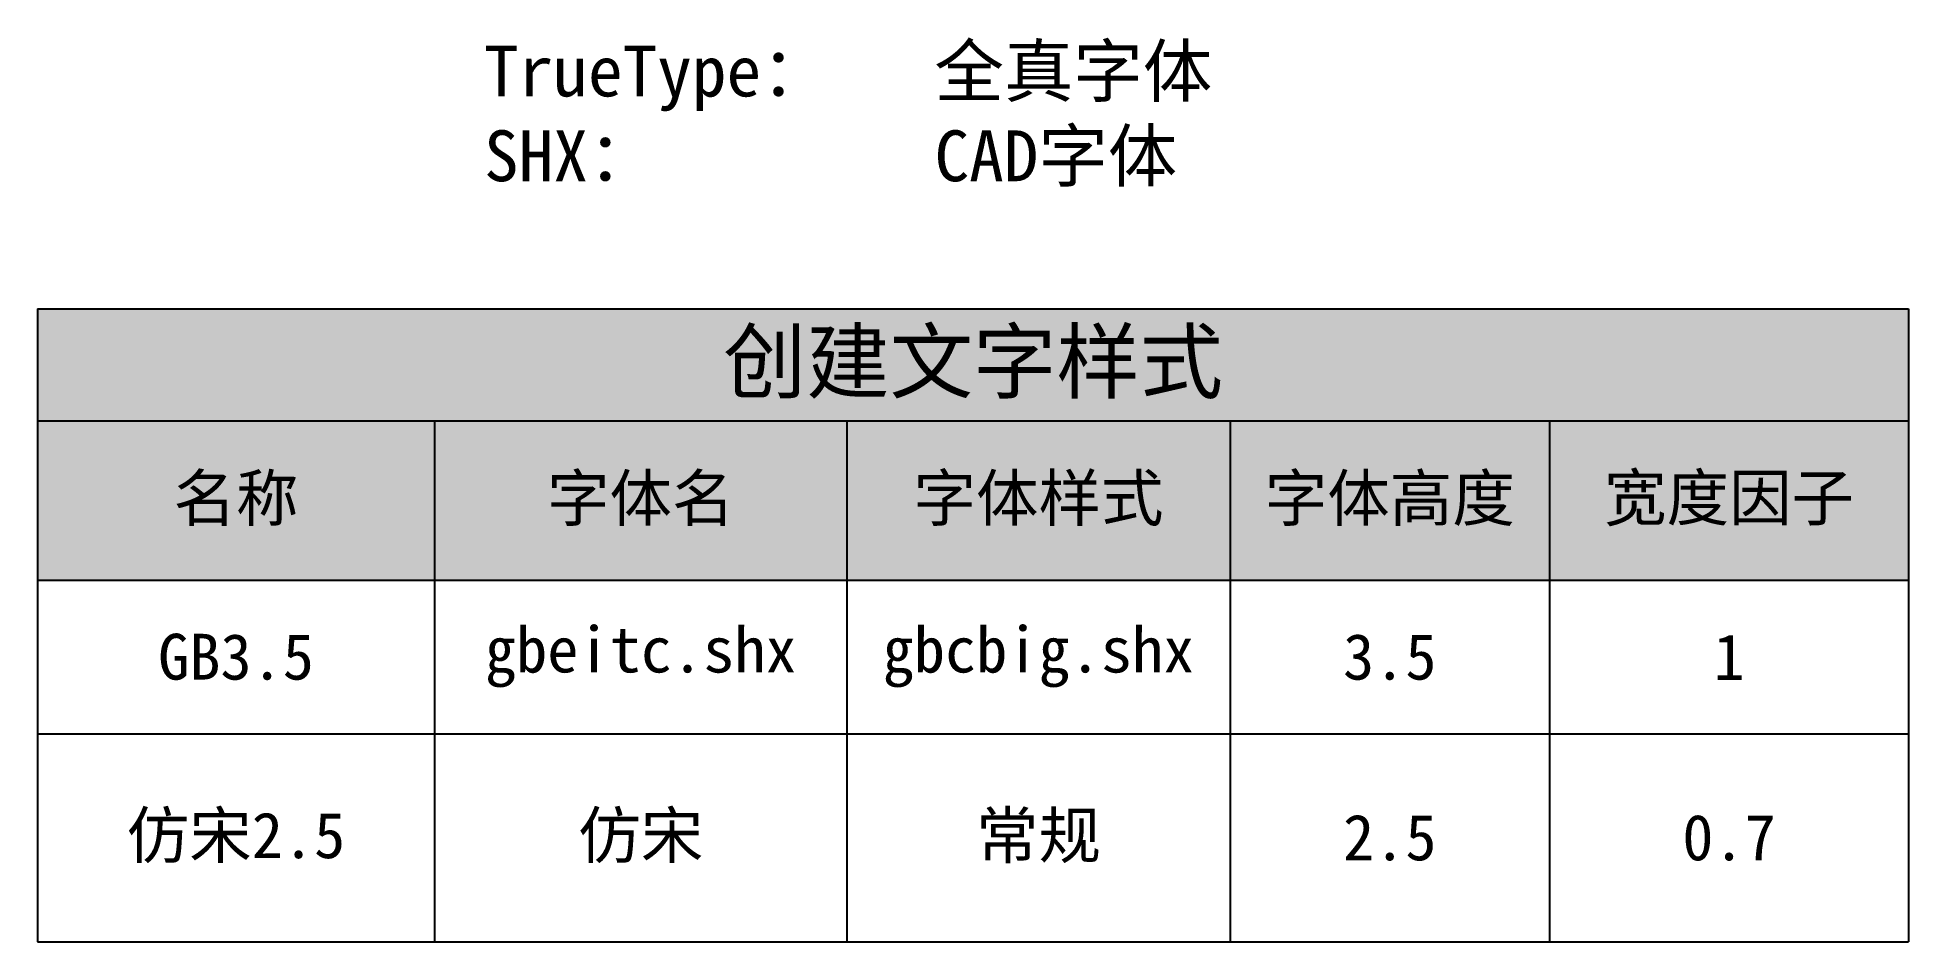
# Model space of a CAD drawing. Header units: millimetres. Extents: x 269 to 453, y 140 to 228.
import ezdxf

# ---------------------------------------------------------------- set-up
doc = ezdxf.new("R2010")
doc.units = ezdxf.units.MM

# ---------------------------------------------------------------- blocks, each defined once
blk = doc.blocks.new('*T1')
at = {"color": 0, "linetype": 'ByBlock', "lineweight": -2, "transparency": 16777216}
for p, q in [((0, 0), (183.76, 0)), ((0, 0), (0, -62.18)), ((183.76, 0), (183.76, -62.18)), ((0, -11), (183.76, -11)), ((39, -11), (39, -62.18)), ((79.5, -11), (79.5, -62.18)), ((117.12, -11), (117.12, -62.18)), ((148.5, -11), (148.5, -62.18)), ((0, -26.66), (183.76, -26.66)), ((0, -41.76), (183.76, -41.76)), ((0, -62.18), (183.76, -62.18))]:
    blk.add_line(p, q, dxfattribs=at)
at = {"color": 152, "true_color": 0x2776bb, "transparency": 16777216}
blk.add_solid([(0, 0), (0, -11), (183.76, 0), (183.76, -11)], dxfattribs=at)
at = {"color": 67, "true_color": 0x727430, "transparency": 16777216}
for points in [[(0, -11), (0, -26.66), (39, -11), (39, -26.66)], [(39, -11), (39, -26.66), (79.5, -11), (79.5, -26.66)], [(79.5, -11), (79.5, -26.66), (117.12, -11), (117.12, -26.66)], [(117.12, -11), (117.12, -26.66), (148.5, -11), (148.5, -26.66)], [(148.5, -11), (148.5, -26.66), (183.76, -11), (183.76, -26.66)]]:
    blk.add_solid(points, dxfattribs=at)
at = {"color": 0, "transparency": 16777216, "attachment_point": 5}
for s, insert, char_height, width in [('{\\fSimSun|b1|i0|c134|p2;创建文字样式}', (91.88, -5.5), 6, 180.7624), ('{\\fSimSun|b1|i0|c134|p2;\\C7;名称}', (19.5, -18.83), 4.5, 35.9967), ('{\\fSimSun|b1|i0|c134|p2;字体名}', (59.25, -18.83), 4.5, 37.504), ('{\\fSimSun|b1|i0|c134|p2;字体样式}', (98.31, -18.83), 4.5, 34.6234), ('{\\fSimSun|b1|i0|c134|p2;字体高度}', (132.81, -18.83), 4.5, 28.379), ('{\\fSimSun|b1|i0|c134|p2;宽度因子}', (166.13, -18.83), 4.5, 32.2593), ('{\\fFangSong|b0|i0|c134|p49;\\C3;gbeitc.shx}', (59.25, -34.21), 4.5, 37.504), ('{\\fFangSong|b0|i0|c134|p49;gbcbig.shx}', (98.31, -34.21), 4.5, 34.6234), ('{\\fFangSong|b0|i0|c134|p49;GB3.5}', (19.5, -34.21), 4.5, 35.9967), ('{\\fFangSong|b0|i0|c134|p49;3.5       }', (132.81, -34.21), 4.5, 28.379), ('{\\fFangSong|b0|i0|c134|p49;1', (166.13, -34.21), 4.5, 32.2593), ('{\\fFangSong|b0|i0|c134|p49;仿宋2.5}', (19.5, -51.97), 4.5, 35.9967), ('{\\fSimSun|b0|i0|c134|p2;\\C3;仿宋}', (59.25, -51.97), 4.5, 37.504), ('{\\fSimSun|b0|i0|c134|p2;常规}', (98.31, -51.97), 4.5, 34.6234), ('{\\fFangSong|b0|i0|c134|p49;2.5}', (132.81, -51.97), 4.5, 28.379), ('{\\fFangSong|b0|i0|c134|p49;0.7}', (166.13, -51.97), 4.5, 32.2593)]:
    blk.add_mtext(s, dxfattribs=dict(at, insert=insert, char_height=char_height, width=width))

msp = doc.modelspace()

# ---------------------------------------------------------------- block references
msp.add_blockref('*T1', (269.41, 201.71))

# ---------------------------------------------------------------- texts
at = {"insert": (313.27, 227.6), "char_height": 5, "attachment_point": 1}
msp.add_mtext_dynamic_manual_height_columns('{\\fFangSong|b1|i0|c134|p49;TrueType：   全真字体\\PSHX：        CAD字体}', width=162.8732, gutter_width=12.5, heights=[0], dxfattribs=at)

doc.saveas('drawing.dxf')
